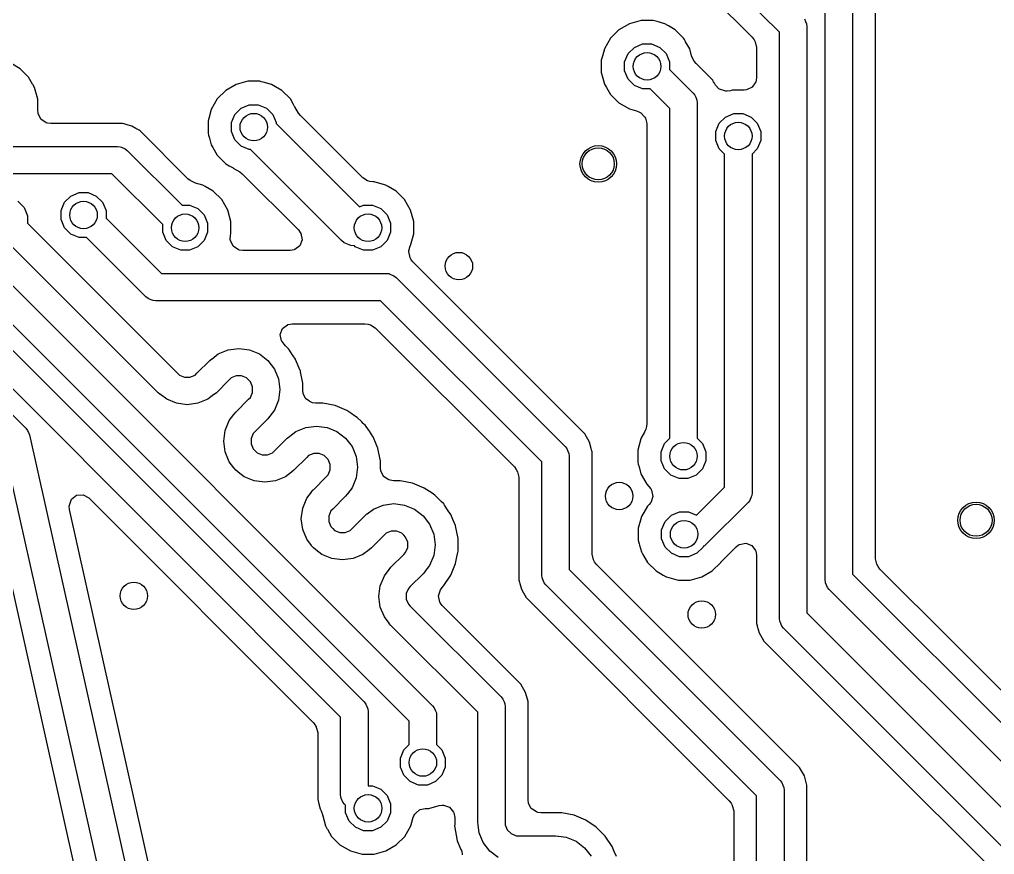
# Model space of a CAD drawing. Header units: inches. Extents: x 0.01 to 5.35, y 0.01 to 3.37.
# Drawn here: x 3.4773 to 3.8972, y 1.7705 to 2.13 of the extents above; entities that cross this region are included whole.
import ezdxf

# ---------------------------------------------------------------- set-up
doc = ezdxf.new("R2010")
doc.units = ezdxf.units.IN
doc.header["$MEASUREMENT"] = 0
doc.layers.add('BLACK', color=250, linetype='CONTINUOUS')

msp = doc.modelspace()

# ---------------------------------------------------------------- linework, layer by layer
at = {"layer": 'BLACK', "linetype": 'CONTINUOUS'}
for p, q in [((3.3034, 2.1863), (3.6552, 1.8345)), ((3.80457, 2.12456), (3.74897, 2.18016)), ((3.64512, 1.82788), (3.29677, 2.17622)), ((3.30312, 2.15874), (3.62567, 1.83619)), ((3.61559, 1.82957), (3.2965, 2.14866)), ((3.76797, 2.14721), (3.79278, 2.1224)), ((3.84593, 1.89778), (3.84593, 2.13724)), ((3.83606, 2.13516), (3.83606, 1.89127)), ((3.74495, 2.12956), (3.73994, 2.12822)), ((3.75014, 2.12956), (3.74495, 2.12956)), ((3.75188, 2.1291), (3.75014, 2.12956)), ((3.75014, 2.12956), (3.75014, 2.12956)), ((3.75515, 2.12822), (3.75188, 2.1291)), ((3.75188, 2.1291), (3.75188, 2.1291)), ((3.81538, 2.13029), (3.81584, 2.12919)), ((3.81584, 2.12919), (3.81626, 2.12816)), ((3.82425, 1.88882), (3.82425, 2.13272)), ((3.73544, 2.12563), (3.73178, 2.12196)), ((3.73994, 2.12822), (3.73544, 2.12563)), ((3.73544, 2.12563), (3.73544, 2.12563)), ((3.73544, 2.12563), (3.73544, 2.12563)), ((3.73994, 2.12822), (3.73994, 2.12822)), ((3.75652, 2.12743), (3.75515, 2.12822)), ((3.75675, 2.1273), (3.75652, 2.12743)), ((3.75964, 2.12563), (3.75675, 2.1273)), ((3.76331, 2.12196), (3.75964, 2.12563)), ((3.75964, 2.12563), (3.75964, 2.12563)), ((3.80457, 1.87209), (3.80457, 2.12456)), ((3.81626, 2.12816), (3.81638, 2.12701)), ((3.81638, 2.12701), (3.81638, 1.87453)), ((3.73178, 2.12196), (3.72918, 2.11746)), ((3.73178, 2.12196), (3.73178, 2.12196)), ((3.73178, 2.12196), (3.73178, 2.12196)), ((3.76365, 2.12137), (3.76331, 2.12196)), ((3.76331, 2.12196), (3.76331, 2.12196)), ((3.76395, 2.12086), (3.76365, 2.12137)), ((3.76417, 2.12048), (3.76395, 2.12086)), ((3.76591, 2.11746), (3.76417, 2.12048)), ((3.76417, 2.12048), (3.76417, 2.12048)), ((3.76417, 2.12048), (3.76417, 2.12048)), ((3.79278, 2.1224), (3.79361, 2.12129)), ((3.79361, 2.12129), (3.79411, 2.12038)), ((3.79411, 2.12038), (3.7947, 2.11804)), ((3.72918, 2.11746), (3.72832, 2.11425)), ((3.72918, 2.11746), (3.72918, 2.11746)), ((3.72918, 2.11746), (3.72918, 2.11746)), ((3.72918, 2.11746), (3.72918, 2.11746)), ((3.73936, 2.11533), (3.74208, 2.11804)), ((3.74208, 2.11804), (3.74562, 2.11951)), ((3.74562, 2.11951), (3.74946, 2.11951)), ((3.74946, 2.11951), (3.75301, 2.11804)), ((3.75301, 2.11804), (3.75573, 2.11533)), ((3.76674, 2.11434), (3.76591, 2.11746)), ((3.76591, 2.11746), (3.76591, 2.11746)), ((3.7947, 2.11804), (3.7947, 2.10514)), ((3.72832, 2.11425), (3.72784, 2.11245)), ((3.72784, 2.11245), (3.72784, 2.10726)), ((3.72832, 2.11425), (3.72832, 2.11425)), ((3.73789, 2.11178), (3.73936, 2.11533)), ((3.75573, 2.11533), (3.7572, 2.11178)), ((3.76723, 2.11316), (3.76674, 2.11434)), ((3.76785, 2.11208), (3.76723, 2.11316)), ((3.76863, 2.11107), (3.76785, 2.11208)), ((3.47756, 2.10884), (3.47352, 2.11117)), ((3.48123, 2.10517), (3.47756, 2.10884)), ((3.73789, 2.10794), (3.73789, 2.11178)), ((3.73936, 2.10439), (3.73789, 2.10794)), ((3.7572, 2.11178), (3.7572, 2.10856)), ((3.7572, 2.10856), (3.76742, 2.09833)), ((3.77586, 2.10384), (3.76863, 2.11107)), ((3.48235, 2.10323), (3.48123, 2.10517)), ((3.72784, 2.10726), (3.72824, 2.10577)), ((3.72824, 2.10577), (3.72918, 2.10225)), ((3.74208, 2.10167), (3.73936, 2.10439)), ((3.77587, 2.10384), (3.77586, 2.10384)), ((3.77587, 2.10383), (3.77587, 2.10383)), ((3.77587, 2.10383), (3.77587, 2.10383)), ((3.77587, 2.10383), (3.77587, 2.10384)), ((3.77621, 2.10323), (3.77587, 2.10383)), ((3.79451, 2.10376), (3.79435, 2.10323)), ((3.7947, 2.10514), (3.79451, 2.10376)), ((3.48297, 2.10215), (3.48235, 2.10323)), ((3.48303, 2.10206), (3.48297, 2.10215)), ((3.48381, 2.10071), (3.48303, 2.10206)), ((3.48383, 2.10068), (3.48381, 2.10071)), ((3.48517, 2.09567), (3.48383, 2.10068)), ((3.56609, 2.09947), (3.56242, 2.0958)), ((3.57058, 2.10206), (3.56609, 2.09947)), ((3.56609, 2.09947), (3.56609, 2.09947)), ((3.56609, 2.09947), (3.56609, 2.09947)), ((3.57559, 2.10341), (3.57058, 2.10206)), ((3.57058, 2.10206), (3.57058, 2.10206)), ((3.58078, 2.10341), (3.57559, 2.10341)), ((3.58144, 2.10323), (3.58078, 2.10341)), ((3.58078, 2.10341), (3.58078, 2.10341)), ((3.58225, 2.10301), (3.58144, 2.10323)), ((3.58579, 2.10206), (3.58225, 2.10301)), ((3.58759, 2.10102), (3.58579, 2.10206)), ((3.58579, 2.10206), (3.58579, 2.10206)), ((3.59029, 2.09947), (3.58759, 2.10102)), ((3.58759, 2.10102), (3.58759, 2.10102)), ((3.58759, 2.10102), (3.58759, 2.10102)), ((3.59396, 2.0958), (3.59029, 2.09947)), ((3.72918, 2.10225), (3.73009, 2.10068)), ((3.73009, 2.10068), (3.73009, 2.10068)), ((3.73009, 2.10068), (3.73178, 2.09776)), ((3.74562, 2.1002), (3.74208, 2.10167)), ((3.74885, 2.1002), (3.74562, 2.1002)), ((3.75734, 2.09171), (3.74885, 2.1002)), ((3.77645, 2.10282), (3.77621, 2.10323)), ((3.77659, 2.10258), (3.77645, 2.10282)), ((3.77703, 2.10182), (3.77659, 2.10258)), ((3.77852, 2.10022), (3.77703, 2.10182)), ((3.77881, 2.10003), (3.77852, 2.10022)), ((3.78143, 2.09919), (3.77881, 2.10003)), ((3.78342, 2.09934), (3.78204, 2.09917)), ((3.78426, 2.09956), (3.78342, 2.09934)), ((3.78859, 2.09956), (3.78426, 2.09956)), ((3.78426, 2.09956), (3.78426, 2.09956)), ((3.78426, 2.09956), (3.78426, 2.09956)), ((3.78932, 2.09962), (3.78859, 2.09956)), ((3.79039, 2.09978), (3.78932, 2.09962)), ((3.79286, 2.10092), (3.79039, 2.09978)), ((3.79435, 2.10323), (3.79286, 2.10092)), ((3.48517, 2.09136), (3.48517, 2.09567)), ((3.48517, 2.09567), (3.48517, 2.09567)), ((3.56242, 2.0958), (3.55983, 2.09131)), ((3.56242, 2.0958), (3.56242, 2.0958)), ((3.56242, 2.0958), (3.56242, 2.0958)), ((3.59533, 2.09342), (3.59396, 2.0958)), ((3.73178, 2.09776), (3.73178, 2.09776)), ((3.73178, 2.09776), (3.73178, 2.09776)), ((3.73178, 2.09776), (3.73544, 2.09409)), ((3.76742, 2.09833), (3.76816, 2.09743)), ((3.76816, 2.09743), (3.76852, 2.09657)), ((3.76852, 2.09657), (3.76904, 2.09531)), ((3.76904, 2.09531), (3.76915, 2.09415)), ((3.78204, 2.09917), (3.78143, 2.09919)), ((3.48522, 2.09064), (3.48517, 2.09136)), ((3.55983, 2.09131), (3.55879, 2.08743)), ((3.55983, 2.09131), (3.55983, 2.09131)), ((3.57001, 2.08917), (3.57272, 2.09188)), ((3.57272, 2.09188), (3.57627, 2.09335)), ((3.57627, 2.09335), (3.58011, 2.09335)), ((3.58011, 2.09335), (3.58366, 2.09188)), ((3.58366, 2.09188), (3.58637, 2.08917)), ((3.59579, 2.09263), (3.59533, 2.09342)), ((3.5959, 2.09247), (3.59579, 2.09263)), ((3.59748, 2.08973), (3.5959, 2.09247)), ((3.73544, 2.09409), (3.73994, 2.0915)), ((3.73994, 2.0915), (3.74307, 2.09066)), ((3.75734, 1.94973), (3.75734, 2.09171)), ((3.76915, 2.09415), (3.76915, 1.94973)), ((3.4853, 2.09016), (3.48522, 2.09064)), ((3.48538, 2.0896), (3.4853, 2.09016)), ((3.48539, 2.08955), (3.48538, 2.0896)), ((3.48652, 2.08708), (3.48539, 2.08955)), ((3.48884, 2.08559), (3.48652, 2.08708)), ((3.55865, 2.08692), (3.55848, 2.08629)), ((3.55879, 2.08743), (3.55865, 2.08692)), ((3.55879, 2.08743), (3.55879, 2.08743)), ((3.56854, 2.08562), (3.57001, 2.08917)), ((3.58637, 2.08917), (3.58784, 2.08562)), ((3.59825, 2.08872), (3.59748, 2.08973)), ((3.62515, 2.06182), (3.59825, 2.08872)), ((3.74307, 2.09066), (3.74424, 2.09017)), ((3.74424, 2.09017), (3.7448, 2.08985)), ((3.7448, 2.08985), (3.74665, 2.08796)), ((3.74665, 2.08796), (3.74688, 2.08753)), ((3.74688, 2.08753), (3.74748, 2.08519)), ((3.77867, 2.08533), (3.78138, 2.08804)), ((3.78138, 2.08804), (3.78493, 2.08951)), ((3.78493, 2.08951), (3.78877, 2.08951)), ((3.78877, 2.08951), (3.79232, 2.08804)), ((3.79232, 2.08804), (3.79503, 2.08533)), ((3.48937, 2.08544), (3.48884, 2.08559)), ((3.49075, 2.08524), (3.48937, 2.08544)), ((3.52164, 2.08524), (3.49075, 2.08524)), ((3.52232, 2.08506), (3.52164, 2.08524)), ((3.52164, 2.08524), (3.52164, 2.08524)), ((3.52164, 2.08524), (3.52164, 2.08524)), ((3.52405, 2.08459), (3.52232, 2.08506)), ((3.52232, 2.08506), (3.52232, 2.08506)), ((3.52565, 2.08416), (3.52405, 2.08459)), ((3.52745, 2.08313), (3.52565, 2.08416)), ((3.52882, 2.08233), (3.52745, 2.08313)), ((3.52745, 2.08313), (3.52745, 2.08313)), ((3.55848, 2.08629), (3.55848, 2.08111)), ((3.56854, 2.08178), (3.56854, 2.08562)), ((3.58784, 2.08562), (3.58784, 2.08518)), ((3.58784, 2.08518), (3.62371, 2.04932)), ((3.74748, 2.08519), (3.74748, 1.95604)), ((3.7772, 2.08178), (3.77867, 2.08533)), ((3.79503, 2.08533), (3.7965, 2.08178)), ((3.52925, 2.08209), (3.52882, 2.08233)), ((3.54986, 2.06148), (3.52925, 2.08209)), ((3.52925, 2.08209), (3.52925, 2.08209)), ((3.55848, 2.08111), (3.55872, 2.08022)), ((3.55872, 2.08022), (3.55906, 2.07897)), ((3.55906, 2.07897), (3.55983, 2.0761)), ((3.57001, 2.07823), (3.56854, 2.08178)), ((3.7772, 2.07794), (3.7772, 2.08178)), ((3.7965, 2.08178), (3.7965, 2.07794)), ((3.44216, 2.07538), (3.51956, 2.07538)), ((3.51956, 2.07538), (3.52072, 2.07526)), ((3.52072, 2.07526), (3.52128, 2.07503)), ((3.52128, 2.07503), (3.52285, 2.07438)), ((3.52285, 2.07438), (3.52374, 2.07365)), ((3.55983, 2.0761), (3.56024, 2.07538)), ((3.56024, 2.07538), (3.56054, 2.07486)), ((3.56054, 2.07486), (3.56242, 2.0716)), ((3.57272, 2.07552), (3.57001, 2.07823)), ((3.57627, 2.07405), (3.57272, 2.07552)), ((3.77867, 2.07439), (3.7772, 2.07794)), ((3.78094, 2.07211), (3.77867, 2.07439)), ((3.79503, 2.07439), (3.79276, 2.07211)), ((3.7965, 2.07794), (3.79503, 2.07439)), ((3.52374, 2.07365), (3.54734, 2.05005)), ((3.56242, 2.0716), (3.56609, 2.06793)), ((3.57671, 2.07405), (3.57627, 2.07405)), ((3.61593, 2.03483), (3.57671, 2.07405)), ((3.78094, 1.92867), (3.78094, 2.07211)), ((3.79276, 2.07211), (3.79276, 1.92622)), ((3.56609, 2.06793), (3.56757, 2.06708)), ((3.56757, 2.06708), (3.56926, 2.0661)), ((3.56926, 2.0661), (3.56929, 2.06607)), ((3.56929, 2.06607), (3.57216, 2.06441)), ((3.51712, 2.06357), (3.43972, 2.06357)), ((3.53899, 2.0417), (3.51712, 2.06357)), ((3.57216, 2.06441), (3.57317, 2.06364)), ((3.57317, 2.06364), (3.59741, 2.0394)), ((3.62723, 2.06059), (3.62515, 2.06182)), ((3.55086, 2.0607), (3.54986, 2.06148)), ((3.55087, 2.0607), (3.55086, 2.0607)), ((3.55194, 2.06008), (3.55087, 2.0607)), ((3.55087, 2.0607), (3.55087, 2.0607)), ((3.55087, 2.0607), (3.55087, 2.0607)), ((3.55087, 2.0607), (3.55087, 2.0607)), ((3.55312, 2.05959), (3.55194, 2.06008)), ((3.55625, 2.05876), (3.55312, 2.05959)), ((3.55733, 2.05813), (3.55625, 2.05876)), ((3.56074, 2.05616), (3.55733, 2.05813)), ((3.62822, 2.0603), (3.62723, 2.06059)), ((3.6296, 2.0601), (3.62822, 2.0603)), ((3.62998, 2.0601), (3.6296, 2.0601)), ((3.63248, 2.05943), (3.62998, 2.0601)), ((3.62998, 2.0601), (3.62998, 2.0601)), ((3.63499, 2.05876), (3.63248, 2.05943)), ((3.63522, 2.05862), (3.63499, 2.05876)), ((3.63607, 2.05813), (3.63522, 2.05862)), ((3.63948, 2.05616), (3.63607, 2.05813)), ((3.63607, 2.05813), (3.63607, 2.05813)), ((3.63607, 2.05813), (3.63607, 2.05813)), ((3.49672, 2.05132), (3.49944, 2.05403)), ((3.49944, 2.05403), (3.50298, 2.0555)), ((3.50298, 2.0555), (3.50682, 2.0555)), ((3.50682, 2.0555), (3.51037, 2.05403)), ((3.51037, 2.05403), (3.51309, 2.05132)), ((3.56441, 2.05249), (3.56074, 2.05616)), ((3.64315, 2.05249), (3.63948, 2.05616)), ((3.47661, 2.05177), (3.47933, 2.04905)), ((3.47933, 2.04905), (3.4808, 2.0455)), ((3.49525, 2.04777), (3.49672, 2.05132)), ((3.51309, 2.05132), (3.51456, 2.04777)), ((3.54734, 2.05005), (3.55056, 2.05005)), ((3.55056, 2.05005), (3.55411, 2.04858)), ((3.567, 2.048), (3.56441, 2.05249)), ((3.62371, 2.04932), (3.62546, 2.05005)), ((3.62546, 2.05005), (3.6293, 2.05005)), ((3.6293, 2.05005), (3.63285, 2.04858)), ((3.64574, 2.048), (3.64315, 2.05249)), ((3.4808, 2.0455), (3.4808, 2.04228)), ((3.49525, 2.04393), (3.49525, 2.04777)), ((3.51456, 2.04777), (3.51456, 2.04455)), ((3.55411, 2.04858), (3.55683, 2.04586)), ((3.55683, 2.04586), (3.5583, 2.04231)), ((3.56835, 2.04299), (3.567, 2.048)), ((3.63285, 2.04858), (3.63557, 2.04586)), ((3.63557, 2.04586), (3.63704, 2.04231)), ((3.64709, 2.04299), (3.64574, 2.048)), ((3.4808, 2.04228), (3.54537, 1.9777)), ((3.49672, 2.04038), (3.49525, 2.04393)), ((3.51456, 2.04455), (3.5384, 2.02071)), ((3.53899, 2.03847), (3.53899, 2.0417)), ((3.5583, 2.04231), (3.5583, 2.03847)), ((3.56835, 2.0378), (3.56835, 2.04299)), ((3.63704, 2.04231), (3.63704, 2.03847)), ((3.64709, 2.0378), (3.64709, 2.04299)), ((3.49944, 2.03766), (3.49672, 2.04038)), ((3.50298, 2.0362), (3.49944, 2.03766)), ((3.54046, 2.03493), (3.53899, 2.03847)), ((3.5583, 2.03847), (3.55683, 2.03493)), ((3.56807, 2.03524), (3.56819, 2.0372)), ((3.56819, 2.0372), (3.56835, 2.0378)), ((3.59741, 2.0394), (3.59824, 2.03829)), ((3.59824, 2.03829), (3.59845, 2.0379)), ((3.59845, 2.0379), (3.59904, 2.03521)), ((3.63704, 2.03847), (3.63557, 2.03493)), ((3.64574, 2.03279), (3.64709, 2.0378)), ((3.53702, 1.96935), (3.47244, 2.03393)), ((3.50621, 2.0362), (3.50298, 2.0362)), ((3.53177, 2.01063), (3.50621, 2.0362)), ((3.54317, 2.03221), (3.54046, 2.03493)), ((3.54672, 2.03074), (3.54317, 2.03221)), ((3.55411, 2.03221), (3.55056, 2.03074)), ((3.55683, 2.03493), (3.55411, 2.03221)), ((3.56812, 2.03491), (3.56807, 2.03524)), ((3.56926, 2.03241), (3.56812, 2.03491)), ((3.57157, 2.03092), (3.56926, 2.03241)), ((3.59808, 2.03263), (3.59587, 2.03098)), ((3.59904, 2.03521), (3.59808, 2.03263)), ((3.61712, 2.03385), (3.61593, 2.03483)), ((3.61996, 2.03267), (3.61712, 2.03385)), ((3.6215, 2.03252), (3.61996, 2.03267)), ((3.6216, 2.03252), (3.6215, 2.03252)), ((3.62191, 2.03221), (3.6216, 2.03252)), ((3.62546, 2.03074), (3.62191, 2.03221)), ((3.63285, 2.03221), (3.6293, 2.03074)), ((3.63557, 2.03493), (3.63285, 2.03221)), ((3.64495, 2.03043), (3.64559, 2.03252)), ((3.64559, 2.03252), (3.64574, 2.03279)), ((3.55056, 2.03074), (3.54672, 2.03074)), ((3.5721, 2.03077), (3.57157, 2.03092)), ((3.57347, 2.03057), (3.5721, 2.03077)), ((3.59388, 2.03057), (3.57347, 2.03057)), ((3.59559, 2.03088), (3.59388, 2.03057)), ((3.59587, 2.03098), (3.59559, 2.03088)), ((3.59587, 2.03098), (3.59587, 2.03098)), ((3.6293, 2.03074), (3.62546, 2.03074)), ((3.64492, 2.03008), (3.64495, 2.03043)), ((3.64551, 2.02739), (3.64492, 2.03008)), ((3.6458, 2.02685), (3.64551, 2.02739)), ((3.64664, 2.02574), (3.6458, 2.02685)), ((3.72073, 1.95165), (3.64664, 2.02574)), ((3.5384, 2.02071), (3.63528, 2.02071)), ((3.63528, 2.02071), (3.63643, 2.0206)), ((3.63643, 2.0206), (3.6368, 2.02044)), ((3.6368, 2.02044), (3.63856, 2.01971)), ((3.63856, 2.01971), (3.63945, 2.01898)), ((3.41719, 2.01683), (3.48, 1.95402)), ((3.63945, 2.01898), (3.71229, 1.94614)), ((3.53267, 2.00989), (3.53177, 2.01063)), ((3.53354, 2.00953), (3.53267, 2.00989)), ((3.5348, 2.00901), (3.53354, 2.00953)), ((3.53595, 2.0089), (3.5348, 2.00901)), ((3.63283, 2.0089), (3.53595, 2.0089)), ((3.7022, 1.93952), (3.63283, 2.0089)), ((3.59055, 1.99697), (3.59276, 1.99862)), ((3.59276, 1.99862), (3.59287, 1.99866)), ((3.59287, 1.99866), (3.59304, 1.99873)), ((3.59304, 1.99873), (3.59475, 1.99904)), ((3.59475, 1.99904), (3.62602, 1.99904)), ((3.62602, 1.99904), (3.6274, 1.99884)), ((3.6274, 1.99884), (3.62839, 1.99855)), ((3.62839, 1.99855), (3.63047, 1.99731)), ((3.58959, 1.9944), (3.59055, 1.99697)), ((3.59018, 1.99171), (3.58959, 1.9944)), ((3.63047, 1.99731), (3.69042, 1.93736)), ((3.59039, 1.99132), (3.59018, 1.99171)), ((3.59122, 1.99021), (3.59039, 1.99132)), ((3.59125, 1.99018), (3.59122, 1.99021)), ((3.59192, 1.98951), (3.59125, 1.99018)), ((3.56025, 1.98399), (3.56289, 1.98602)), ((3.56289, 1.98602), (3.56717, 1.98779)), ((3.56717, 1.98779), (3.57175, 1.98839)), ((3.57175, 1.98839), (3.57634, 1.98779)), ((3.57634, 1.98779), (3.58061, 1.98602)), ((3.58061, 1.98602), (3.58428, 1.9832)), ((3.59213, 1.9893), (3.59192, 1.98951)), ((3.59272, 1.98871), (3.59213, 1.9893)), ((3.59317, 1.98826), (3.59272, 1.98871)), ((3.59354, 1.9877), (3.59317, 1.98826)), ((3.59478, 1.98586), (3.59354, 1.9877)), ((3.55373, 1.9777), (3.55922, 1.9832)), ((3.55922, 1.9832), (3.56012, 1.98394)), ((3.56012, 1.98394), (3.56025, 1.98399)), ((3.56012, 1.98394), (3.56012, 1.98394)), ((3.58428, 1.9832), (3.58428, 1.9832)), ((3.58428, 1.9832), (3.5871, 1.97953)), ((3.59518, 1.98526), (3.59478, 1.98586)), ((3.59619, 1.98374), (3.59518, 1.98526)), ((3.59518, 1.98526), (3.59518, 1.98526)), ((3.59623, 1.98364), (3.59619, 1.98374)), ((3.59818, 1.97894), (3.59623, 1.98364)), ((3.54537, 1.9777), (3.5462, 1.97687)), ((3.55289, 1.97687), (3.55373, 1.9777)), ((3.5871, 1.97953), (3.58886, 1.97526)), ((3.59826, 1.97877), (3.59818, 1.97894)), ((3.59827, 1.97872), (3.59826, 1.97877)), ((3.59827, 1.97871), (3.59827, 1.97872)), ((3.59835, 1.97831), (3.59827, 1.97871)), ((3.59836, 1.97828), (3.59835, 1.97831)), ((3.59835, 1.97831), (3.59835, 1.97831)), ((3.59933, 1.97339), (3.59836, 1.97828)), ((3.5462, 1.97687), (3.54837, 1.97597)), ((3.54837, 1.97597), (3.55072, 1.97597)), ((3.55072, 1.97597), (3.55289, 1.97687)), ((3.56758, 1.97485), (3.56208, 1.96935)), ((3.56841, 1.97568), (3.56758, 1.97485)), ((3.56758, 1.97485), (3.56758, 1.97485)), ((3.57058, 1.97658), (3.56841, 1.97568)), ((3.57293, 1.97658), (3.57058, 1.97658)), ((3.5751, 1.97568), (3.57293, 1.97658)), ((3.57593, 1.97485), (3.5751, 1.97568)), ((3.57676, 1.97402), (3.57593, 1.97485)), ((3.57593, 1.97485), (3.57593, 1.97485)), ((3.57766, 1.97185), (3.57676, 1.97402)), ((3.58886, 1.97526), (3.58947, 1.97068)), ((3.59933, 1.97305), (3.59933, 1.97339)), ((3.53792, 1.96862), (3.53702, 1.96935)), ((3.53702, 1.96935), (3.53702, 1.96935)), ((3.56208, 1.96935), (3.56118, 1.96862)), ((3.57676, 1.96733), (3.57766, 1.9695)), ((3.57766, 1.9695), (3.57766, 1.97185)), ((3.58947, 1.97068), (3.58886, 1.96609)), ((3.59933, 1.97026), (3.59933, 1.97305)), ((3.59944, 1.96922), (3.59933, 1.97026)), ((3.59951, 1.96892), (3.59944, 1.96922)), ((3.53805, 1.96856), (3.53792, 1.96862)), ((3.54069, 1.96654), (3.53805, 1.96856)), ((3.54496, 1.96477), (3.54069, 1.96654)), ((3.55841, 1.96654), (3.55414, 1.96477)), ((3.56105, 1.96856), (3.55841, 1.96654)), ((3.56118, 1.96862), (3.56105, 1.96856)), ((3.57043, 1.961), (3.57593, 1.9665)), ((3.57593, 1.9665), (3.57676, 1.96733)), ((3.58886, 1.96609), (3.5871, 1.96182)), ((3.60059, 1.96676), (3.59951, 1.96892)), ((3.60063, 1.96671), (3.60059, 1.96676)), ((3.60222, 1.96569), (3.60063, 1.96671)), ((3.60063, 1.96671), (3.60063, 1.96671)), ((3.60228, 1.96562), (3.60222, 1.96569)), ((3.60236, 1.9656), (3.60228, 1.96562)), ((3.60295, 1.96522), (3.60236, 1.9656)), ((3.60354, 1.96505), (3.60295, 1.96522)), ((3.60475, 1.9649), (3.60354, 1.96505)), ((3.54955, 1.96416), (3.54496, 1.96477)), ((3.55414, 1.96477), (3.54955, 1.96416)), ((3.56969, 1.96011), (3.57043, 1.961)), ((3.57043, 1.961), (3.57043, 1.961)), ((3.57043, 1.961), (3.57043, 1.961)), ((3.5871, 1.96182), (3.58507, 1.95918)), ((3.60491, 1.96485), (3.60475, 1.9649)), ((3.60788, 1.96485), (3.60491, 1.96485)), ((3.6132, 1.96379), (3.60788, 1.96485)), ((3.60788, 1.96485), (3.60788, 1.96485)), ((3.61822, 1.96171), (3.6132, 1.96379)), ((3.6132, 1.96379), (3.6132, 1.96379)), ((3.6132, 1.96379), (3.6132, 1.96379)), ((3.61996, 1.96055), (3.61822, 1.96171)), ((3.61822, 1.96171), (3.61822, 1.96171)), ((3.61822, 1.96171), (3.61822, 1.96171)), ((3.56584, 1.95306), (3.56761, 1.95733)), ((3.56761, 1.95733), (3.56964, 1.95997)), ((3.56964, 1.95997), (3.56969, 1.96011)), ((3.56969, 1.96011), (3.56969, 1.96011)), ((3.58428, 1.95815), (3.57878, 1.95265)), ((3.58501, 1.95904), (3.58428, 1.95815)), ((3.58507, 1.95918), (3.58501, 1.95904)), ((3.62163, 1.95943), (3.61996, 1.96055)), ((3.62274, 1.95869), (3.62163, 1.95943)), ((3.62163, 1.95943), (3.62163, 1.95943)), ((3.62466, 1.95677), (3.62274, 1.95869)), ((3.62532, 1.95611), (3.62466, 1.95677)), ((3.48, 1.95402), (3.48074, 1.95312)), ((3.48074, 1.95312), (3.48093, 1.95265)), ((3.48093, 1.95265), (3.48123, 1.95223)), ((3.56524, 1.94847), (3.56584, 1.95306)), ((3.57878, 1.95265), (3.57795, 1.95182)), ((3.57878, 1.95265), (3.57878, 1.95265)), ((3.59366, 1.95059), (3.5963, 1.95261)), ((3.5963, 1.95261), (3.60057, 1.95438)), ((3.60057, 1.95438), (3.60516, 1.95499)), ((3.60516, 1.95499), (3.60975, 1.95438)), ((3.60975, 1.95438), (3.61402, 1.95261)), ((3.61402, 1.95261), (3.61769, 1.9498)), ((3.6255, 1.95593), (3.62532, 1.95611)), ((3.6261, 1.95533), (3.6255, 1.95593)), ((3.62658, 1.95485), (3.6261, 1.95533)), ((3.62663, 1.95477), (3.62658, 1.95485)), ((3.62658, 1.95485), (3.62658, 1.95485)), ((3.62728, 1.9538), (3.62663, 1.95477)), ((3.62797, 1.95278), (3.62728, 1.9538)), ((3.62951, 1.95047), (3.62797, 1.95278)), ((3.7465, 1.9524), (3.74488, 1.94959)), ((3.74699, 1.95358), (3.7465, 1.9524)), ((3.74731, 1.95477), (3.74699, 1.95358)), ((3.74748, 1.95604), (3.74731, 1.95477)), ((3.48123, 1.95223), (3.48159, 1.95113)), ((3.48159, 1.95113), (3.55472, 1.62395)), ((3.56584, 1.94389), (3.56524, 1.94847)), ((3.57795, 1.95182), (3.57705, 1.94965)), ((3.57705, 1.94965), (3.57705, 1.9473)), ((3.58713, 1.9443), (3.59263, 1.9498)), ((3.59263, 1.9498), (3.59353, 1.95053)), ((3.59353, 1.95053), (3.59366, 1.95059)), ((3.59353, 1.95053), (3.59353, 1.95053)), ((3.61769, 1.9498), (3.61769, 1.9498)), ((3.61769, 1.9498), (3.6205, 1.94613)), ((3.6296, 1.95033), (3.62951, 1.95047)), ((3.62951, 1.95047), (3.62951, 1.95047)), ((3.63088, 1.94725), (3.6296, 1.95033)), ((3.6296, 1.95033), (3.6296, 1.95033)), ((3.6296, 1.95033), (3.6296, 1.95033)), ((3.6296, 1.95033), (3.6296, 1.95033)), ((3.7228, 1.94805), (3.72073, 1.95165)), ((3.74487, 1.94952), (3.74354, 1.94458)), ((3.74488, 1.94959), (3.74487, 1.94952)), ((3.75506, 1.94746), (3.75734, 1.94973)), ((3.76915, 1.94973), (3.77143, 1.94746)), ((3.54319, 1.62141), (3.47044, 1.94688)), ((3.57705, 1.9473), (3.57795, 1.94513)), ((3.57795, 1.94513), (3.57878, 1.9443)), ((3.57878, 1.9443), (3.57961, 1.94347)), ((3.5863, 1.94347), (3.58713, 1.9443)), ((3.6205, 1.94613), (3.62227, 1.94186)), ((3.63149, 1.94578), (3.63088, 1.94725)), ((3.63159, 1.94554), (3.63149, 1.94578)), ((3.63167, 1.94536), (3.63159, 1.94554)), ((3.63274, 1.93999), (3.63167, 1.94536)), ((3.71229, 1.94614), (3.71302, 1.94525)), ((3.71302, 1.94525), (3.71345, 1.94421)), ((3.71345, 1.94421), (3.7139, 1.94312)), ((3.72355, 1.94526), (3.7228, 1.94805)), ((3.72383, 1.94421), (3.72355, 1.94526)), ((3.72383, 1.9442), (3.72383, 1.94421)), ((3.72384, 1.94419), (3.72383, 1.9442)), ((3.72387, 1.94408), (3.72384, 1.94419)), ((3.72388, 1.94404), (3.72387, 1.94408)), ((3.72388, 1.89975), (3.72388, 1.94404)), ((3.74354, 1.94458), (3.74354, 1.93939)), ((3.75359, 1.94391), (3.75506, 1.94746)), ((3.77143, 1.94746), (3.7729, 1.94391)), ((3.4619, 1.93987), (3.53215, 1.62558)), ((3.56761, 1.93961), (3.56584, 1.94389)), ((3.57961, 1.94347), (3.58178, 1.94257)), ((3.58178, 1.94257), (3.58413, 1.94257)), ((3.58413, 1.94257), (3.5863, 1.94347)), ((3.60098, 1.94145), (3.59548, 1.93595)), ((3.60181, 1.94228), (3.60098, 1.94145)), ((3.60098, 1.94145), (3.60098, 1.94145)), ((3.60399, 1.94318), (3.60181, 1.94228)), ((3.60633, 1.94318), (3.60399, 1.94318)), ((3.60851, 1.94228), (3.60633, 1.94318)), ((3.60934, 1.94145), (3.60851, 1.94228)), ((3.61017, 1.94061), (3.60934, 1.94145)), ((3.60934, 1.94145), (3.60934, 1.94145)), ((3.61107, 1.93844), (3.61017, 1.94061)), ((3.62227, 1.94186), (3.62288, 1.93727)), ((3.63274, 1.93685), (3.63274, 1.93999)), ((3.7139, 1.94312), (3.71402, 1.94197)), ((3.71402, 1.94197), (3.71402, 1.89323)), ((3.75359, 1.94007), (3.75359, 1.94391)), ((3.75506, 1.93652), (3.75359, 1.94007)), ((3.7729, 1.94007), (3.77143, 1.93652)), ((3.7729, 1.94391), (3.7729, 1.94007)), ((3.56964, 1.93698), (3.56761, 1.93961)), ((3.56969, 1.93684), (3.56964, 1.93698)), ((3.57043, 1.93595), (3.56969, 1.93684)), ((3.57132, 1.93521), (3.57043, 1.93595)), ((3.57043, 1.93595), (3.57043, 1.93595)), ((3.59548, 1.93595), (3.59459, 1.93521)), ((3.61017, 1.93392), (3.61107, 1.93609)), ((3.61107, 1.93609), (3.61107, 1.93844)), ((3.62288, 1.93727), (3.62227, 1.93268)), ((3.63285, 1.93581), (3.63274, 1.93685)), ((3.63291, 1.93551), (3.63285, 1.93581)), ((3.69042, 1.93736), (3.69125, 1.93625)), ((3.69125, 1.93625), (3.69175, 1.93534)), ((3.7022, 1.89079), (3.7022, 1.93952)), ((3.74354, 1.93939), (3.74378, 1.9385)), ((3.74378, 1.9385), (3.74409, 1.93736)), ((3.74409, 1.93736), (3.74489, 1.93438)), ((3.75778, 1.9338), (3.75506, 1.93652)), ((3.77143, 1.93652), (3.76872, 1.9338)), ((3.57146, 1.93515), (3.57132, 1.93521)), ((3.5741, 1.93313), (3.57146, 1.93515)), ((3.57837, 1.93136), (3.5741, 1.93313)), ((3.59181, 1.93313), (3.58754, 1.93136)), ((3.59445, 1.93515), (3.59181, 1.93313)), ((3.59459, 1.93521), (3.59445, 1.93515)), ((3.60384, 1.92759), (3.60934, 1.93309)), ((3.60934, 1.93309), (3.61017, 1.93392)), ((3.62227, 1.93268), (3.6205, 1.92841)), ((3.634, 1.93336), (3.63291, 1.93551)), ((3.63404, 1.9333), (3.634, 1.93336)), ((3.63636, 1.93181), (3.63404, 1.9333)), ((3.63404, 1.9333), (3.63404, 1.9333)), ((3.63695, 1.93164), (3.63636, 1.93181)), ((3.63832, 1.93144), (3.63695, 1.93164)), ((3.64128, 1.93144), (3.63832, 1.93144)), ((3.64661, 1.93038), (3.64128, 1.93144)), ((3.64128, 1.93144), (3.64128, 1.93144)), ((3.69175, 1.93534), (3.69234, 1.933)), ((3.69234, 1.933), (3.69234, 1.88871)), ((3.74489, 1.93438), (3.74506, 1.93407)), ((3.74506, 1.93407), (3.74748, 1.92989)), ((3.76133, 1.93233), (3.75778, 1.9338)), ((3.76517, 1.93233), (3.76133, 1.93233)), ((3.76872, 1.9338), (3.76517, 1.93233)), ((3.58296, 1.93076), (3.57837, 1.93136)), ((3.58754, 1.93136), (3.58296, 1.93076)), ((3.6031, 1.9267), (3.60383, 1.92759)), ((3.60383, 1.92759), (3.60384, 1.92759)), ((3.60384, 1.92759), (3.60384, 1.92759)), ((3.6205, 1.92841), (3.61848, 1.92577)), ((3.65163, 1.9283), (3.64661, 1.93038)), ((3.64661, 1.93038), (3.64661, 1.93038)), ((3.64661, 1.93038), (3.64661, 1.93038)), ((3.65494, 1.92609), (3.65163, 1.9283)), ((3.74748, 1.92989), (3.74748, 1.92989)), ((3.74748, 1.92989), (3.74836, 1.92901)), ((3.74836, 1.92901), (3.7492, 1.92789)), ((3.7492, 1.92789), (3.74949, 1.92735)), ((3.74949, 1.92735), (3.75008, 1.92467)), ((3.76887, 1.91659), (3.78094, 1.92867)), ((3.49878, 1.92091), (3.49973, 1.9235)), ((3.49973, 1.9235), (3.50192, 1.92516)), ((3.50192, 1.92516), (3.50466, 1.92537)), ((3.50466, 1.92537), (3.50474, 1.92535)), ((3.50474, 1.92535), (3.50716, 1.92405)), ((3.50716, 1.92405), (3.50718, 1.92403)), ((3.50718, 1.92403), (3.6038, 1.82741)), ((3.59925, 1.91965), (3.60102, 1.92392)), ((3.60102, 1.92392), (3.60304, 1.92656)), ((3.60304, 1.92656), (3.6031, 1.9267)), ((3.6031, 1.9267), (3.6031, 1.9267)), ((3.61769, 1.92474), (3.61219, 1.91924)), ((3.61842, 1.92564), (3.61769, 1.92474)), ((3.61848, 1.92577), (3.61842, 1.92564)), ((3.65615, 1.92529), (3.65494, 1.92609)), ((3.65494, 1.92609), (3.65494, 1.92609)), ((3.65494, 1.92609), (3.65494, 1.92609)), ((3.65807, 1.92337), (3.65615, 1.92529)), ((3.65615, 1.92529), (3.65615, 1.92529)), ((3.65615, 1.92529), (3.65615, 1.92529)), ((3.65892, 1.92252), (3.65807, 1.92337)), ((3.65807, 1.92337), (3.65807, 1.92337)), ((3.75007, 1.92459), (3.74931, 1.9223)), ((3.75008, 1.92467), (3.75007, 1.92459)), ((3.79244, 1.92457), (3.79176, 1.92294)), ((3.79264, 1.92507), (3.79244, 1.92457)), ((3.79276, 1.92622), (3.79264, 1.92507)), ((3.49875, 1.92047), (3.49878, 1.92089)), ((3.49886, 1.91909), (3.49875, 1.92047)), ((3.49878, 1.92089), (3.49878, 1.92091)), ((3.56286, 1.63278), (3.49886, 1.91909)), ((3.59865, 1.91507), (3.59925, 1.91965)), ((3.61219, 1.91924), (3.61136, 1.91841)), ((3.61219, 1.91924), (3.61219, 1.91924)), ((3.62707, 1.91718), (3.62971, 1.91921)), ((3.62971, 1.91921), (3.63398, 1.92098)), ((3.63398, 1.92098), (3.63857, 1.92158)), ((3.63857, 1.92158), (3.64315, 1.92098)), ((3.64315, 1.92098), (3.64743, 1.91921)), ((3.64743, 1.91921), (3.6511, 1.91639)), ((3.65999, 1.92144), (3.65892, 1.92252)), ((3.66013, 1.92123), (3.65999, 1.92144)), ((3.66036, 1.92089), (3.66013, 1.92123)), ((3.66196, 1.9185), (3.66036, 1.92089)), ((3.74773, 1.92047), (3.74513, 1.91598)), ((3.74849, 1.92123), (3.74773, 1.92047)), ((3.74773, 1.92047), (3.74773, 1.92047)), ((3.74773, 1.92047), (3.74773, 1.92047)), ((3.74914, 1.92205), (3.74849, 1.92123)), ((3.74931, 1.9223), (3.74914, 1.92205)), ((3.79103, 1.92204), (3.77318, 1.9042)), ((3.79176, 1.92294), (3.79103, 1.92204)), ((3.59925, 1.91048), (3.59865, 1.91507)), ((3.61136, 1.91841), (3.61046, 1.91624)), ((3.61046, 1.91624), (3.61046, 1.91389)), ((3.62054, 1.91089), (3.62604, 1.91639)), ((3.62604, 1.91639), (3.62693, 1.91713)), ((3.62604, 1.91639), (3.62604, 1.91639)), ((3.62604, 1.91639), (3.62604, 1.91639)), ((3.62693, 1.91713), (3.62694, 1.91713)), ((3.62694, 1.91713), (3.62707, 1.91718)), ((3.6511, 1.91639), (3.6511, 1.91639)), ((3.6511, 1.91639), (3.65391, 1.91272)), ((3.66301, 1.91693), (3.66196, 1.9185)), ((3.6639, 1.91478), (3.66301, 1.91693)), ((3.66301, 1.91693), (3.66301, 1.91693)), ((3.66499, 1.91213), (3.6639, 1.91478)), ((3.74513, 1.91598), (3.74471, 1.91439)), ((3.74513, 1.91598), (3.74513, 1.91598)), ((3.74513, 1.91598), (3.74513, 1.91598)), ((3.75531, 1.91384), (3.75803, 1.91656)), ((3.75803, 1.91656), (3.76157, 1.91803)), ((3.76157, 1.91803), (3.76542, 1.91803)), ((3.76542, 1.91803), (3.76887, 1.91659)), ((3.60102, 1.90621), (3.59925, 1.91048)), ((3.61046, 1.91389), (3.61136, 1.91172)), ((3.61136, 1.91172), (3.61219, 1.91089)), ((3.61219, 1.91089), (3.61302, 1.91006)), ((3.61971, 1.91006), (3.62054, 1.91089)), ((3.65391, 1.91272), (3.65568, 1.90845)), ((3.66508, 1.91196), (3.66499, 1.91213)), ((3.66615, 1.90658), (3.66508, 1.91196)), ((3.74471, 1.91439), (3.74379, 1.91097)), ((3.74379, 1.91097), (3.74379, 1.91097)), ((3.74379, 1.91097), (3.74379, 1.90578)), ((3.74471, 1.91439), (3.74471, 1.91439)), ((3.74471, 1.91439), (3.74471, 1.91439)), ((3.75384, 1.91029), (3.75531, 1.91384)), ((3.60304, 1.90357), (3.60102, 1.90621)), ((3.61302, 1.91006), (3.61519, 1.90916)), ((3.61519, 1.90916), (3.61754, 1.90916)), ((3.61754, 1.90916), (3.61971, 1.91006)), ((3.63439, 1.90804), (3.62889, 1.90254)), ((3.63522, 1.90887), (3.63439, 1.90804)), ((3.63439, 1.90804), (3.63439, 1.90804)), ((3.63739, 1.90977), (3.63522, 1.90887)), ((3.63974, 1.90977), (3.63739, 1.90977)), ((3.64191, 1.90887), (3.63974, 1.90977)), ((3.64274, 1.90804), (3.64191, 1.90887)), ((3.64357, 1.90721), (3.64274, 1.90804)), ((3.64274, 1.90804), (3.64274, 1.90804)), ((3.64447, 1.90504), (3.64357, 1.90721)), ((3.65568, 1.90845), (3.65628, 1.90386)), ((3.66615, 1.90115), (3.66615, 1.90658)), ((3.75384, 1.90645), (3.75384, 1.91029)), ((3.75531, 1.9029), (3.75384, 1.90645)), ((3.6031, 1.90343), (3.60304, 1.90357)), ((3.60384, 1.90254), (3.6031, 1.90343)), ((3.60473, 1.9018), (3.60384, 1.90254)), ((3.60384, 1.90254), (3.60384, 1.90254)), ((3.62889, 1.90254), (3.628, 1.9018)), ((3.64357, 1.90052), (3.64447, 1.90269)), ((3.64447, 1.90269), (3.64447, 1.90504)), ((3.65628, 1.90386), (3.65568, 1.89928)), ((3.74379, 1.90578), (3.74418, 1.90434)), ((3.74418, 1.90434), (3.74433, 1.90375)), ((3.74433, 1.90375), (3.74513, 1.90077)), ((3.75803, 1.90019), (3.75531, 1.9029)), ((3.77168, 1.9029), (3.76896, 1.90019)), ((3.77183, 1.90328), (3.77168, 1.9029)), ((3.77228, 1.90346), (3.77183, 1.90328)), ((3.77318, 1.9042), (3.77228, 1.90346)), ((3.7798, 1.89687), (3.78587, 1.90295)), ((3.78587, 1.90295), (3.78699, 1.90378)), ((3.78699, 1.90378), (3.78738, 1.90399)), ((3.78738, 1.90399), (3.79007, 1.90458)), ((3.79007, 1.90458), (3.79264, 1.90362)), ((3.79264, 1.90362), (3.79429, 1.90141)), ((3.60487, 1.90175), (3.60473, 1.9018)), ((3.6075, 1.89972), (3.60487, 1.90175)), ((3.61178, 1.89795), (3.6075, 1.89972)), ((3.61636, 1.89735), (3.61178, 1.89795)), ((3.62095, 1.89795), (3.61636, 1.89735)), ((3.62522, 1.89972), (3.62095, 1.89795)), ((3.62786, 1.90175), (3.62522, 1.89972)), ((3.628, 1.9018), (3.62786, 1.90175)), ((3.63724, 1.89419), (3.64274, 1.89969)), ((3.64274, 1.89969), (3.64357, 1.90052)), ((3.65568, 1.89928), (3.65391, 1.89501)), ((3.66509, 1.89582), (3.66567, 1.89874)), ((3.66567, 1.89874), (3.66592, 1.90001)), ((3.66592, 1.90001), (3.66615, 1.90115)), ((3.72448, 1.89741), (3.72388, 1.89975)), ((3.74513, 1.90077), (3.74574, 1.89971)), ((3.74574, 1.89971), (3.74618, 1.89895)), ((3.74618, 1.89895), (3.74773, 1.89627)), ((3.76157, 1.89872), (3.75803, 1.90019)), ((3.76542, 1.89872), (3.76157, 1.89872)), ((3.76896, 1.90019), (3.76542, 1.89872)), ((3.79429, 1.90141), (3.7944, 1.90113)), ((3.7944, 1.90113), (3.7947, 1.89942)), ((3.7947, 1.89942), (3.7947, 1.87001)), ((3.84652, 1.89545), (3.84593, 1.89778)), ((3.63651, 1.89329), (3.63724, 1.89419)), ((3.63724, 1.89419), (3.63724, 1.89419)), ((3.63724, 1.89419), (3.63724, 1.89419)), ((3.65391, 1.89501), (3.65189, 1.89237)), ((3.66301, 1.8908), (3.66509, 1.89582)), ((3.72497, 1.8965), (3.72448, 1.89741)), ((3.7258, 1.89539), (3.72497, 1.8965)), ((3.81325, 1.80795), (3.7258, 1.89539)), ((3.74773, 1.89627), (3.7514, 1.8926)), ((3.77559, 1.8926), (3.77926, 1.89627)), ((3.77926, 1.89627), (3.77933, 1.89634)), ((3.77926, 1.89627), (3.77926, 1.89627)), ((3.77933, 1.89634), (3.77942, 1.89645)), ((3.77942, 1.89645), (3.77958, 1.89664)), ((3.77958, 1.89664), (3.7798, 1.89687)), ((3.84702, 1.89454), (3.84652, 1.89545)), ((3.84785, 1.89342), (3.84702, 1.89454)), ((3.63266, 1.88624), (3.63443, 1.89052)), ((3.63443, 1.89052), (3.63645, 1.89316)), ((3.63645, 1.89316), (3.63651, 1.89329)), ((3.63651, 1.89329), (3.63651, 1.89329)), ((3.6511, 1.89134), (3.64559, 1.88584)), ((3.65183, 1.89223), (3.6511, 1.89134)), ((3.65189, 1.89237), (3.65183, 1.89223)), ((3.65999, 1.88628), (3.66301, 1.8908)), ((3.70232, 1.88964), (3.7022, 1.89079)), ((3.70261, 1.88893), (3.70232, 1.88964)), ((3.71402, 1.89323), (3.80481, 1.80244)), ((3.7514, 1.8926), (3.75452, 1.8908)), ((3.75452, 1.8908), (3.75579, 1.89006)), ((3.75579, 1.89006), (3.75589, 1.89001)), ((3.75589, 1.89001), (3.7609, 1.88867)), ((3.76609, 1.88867), (3.7711, 1.89001)), ((3.7711, 1.89001), (3.77559, 1.8926)), ((3.83606, 1.89127), (3.92119, 1.80614)), ((3.8791, 1.86217), (3.84785, 1.89342)), ((3.63205, 1.88166), (3.63266, 1.88624)), ((3.64559, 1.88584), (3.64476, 1.885)), ((3.64559, 1.88584), (3.64559, 1.88584)), ((3.65866, 1.88447), (3.65978, 1.88602)), ((3.65978, 1.88602), (3.65996, 1.88625)), ((3.65996, 1.88625), (3.65999, 1.88628)), ((3.65999, 1.88628), (3.65999, 1.88628)), ((3.69234, 1.88871), (3.69259, 1.88778)), ((3.69259, 1.88778), (3.69276, 1.88715)), ((3.69276, 1.88715), (3.69342, 1.8847)), ((3.7032, 1.88751), (3.70261, 1.88893)), ((3.70393, 1.88661), (3.7032, 1.88751)), ((3.79472, 1.79582), (3.70393, 1.88661)), ((3.7609, 1.88867), (3.7609, 1.88867)), ((3.7609, 1.88867), (3.76609, 1.88867)), ((3.76609, 1.88867), (3.76609, 1.88867)), ((3.82437, 1.88767), (3.82425, 1.88882)), ((3.82443, 1.88751), (3.82437, 1.88767)), ((3.82525, 1.88554), (3.82443, 1.88751)), ((3.82598, 1.88464), (3.82525, 1.88554)), ((3.63266, 1.87707), (3.63205, 1.88166)), ((3.64476, 1.885), (3.64386, 1.88283)), ((3.64386, 1.88283), (3.64386, 1.88048)), ((3.65769, 1.88189), (3.65863, 1.8844)), ((3.65827, 1.8792), (3.65769, 1.88189)), ((3.65862, 1.88441), (3.65865, 1.88446)), ((3.65863, 1.8844), (3.65862, 1.88441)), ((3.65865, 1.88446), (3.65865, 1.88447)), ((3.65865, 1.88447), (3.65866, 1.88447)), ((3.69342, 1.8847), (3.69427, 1.88323)), ((3.69427, 1.88323), (3.69549, 1.88111)), ((3.69549, 1.88111), (3.69549, 1.88111)), ((3.69549, 1.88111), (3.78294, 1.79366)), ((3.91456, 1.79606), (3.82598, 1.88464)), ((3.63443, 1.8728), (3.63266, 1.87707)), ((3.64386, 1.88048), (3.64476, 1.87831)), ((3.64476, 1.87831), (3.64559, 1.87748)), ((3.64559, 1.87748), (3.64559, 1.87748)), ((3.64559, 1.87748), (3.68473, 1.83835)), ((3.65841, 1.87895), (3.65827, 1.8792)), ((3.65848, 1.87882), (3.65841, 1.87895)), ((3.65931, 1.87771), (3.65848, 1.87882)), ((3.69317, 1.84386), (3.65931, 1.87771)), ((3.63645, 1.87016), (3.63443, 1.8728)), ((3.81638, 1.87453), (3.90938, 1.78154)), ((3.63651, 1.87003), (3.63645, 1.87016)), ((3.63724, 1.86913), (3.63651, 1.87003)), ((3.67465, 1.83173), (3.63724, 1.86913)), ((3.7947, 1.87001), (3.7947, 1.87001)), ((3.7947, 1.87001), (3.7947, 1.87001)), ((3.7947, 1.87001), (3.7947, 1.87001)), ((3.7947, 1.87001), (3.79494, 1.86913)), ((3.79494, 1.86913), (3.79502, 1.86882)), ((3.79502, 1.86882), (3.79578, 1.866)), ((3.80468, 1.87093), (3.80457, 1.87209)), ((3.80481, 1.87062), (3.80468, 1.87093)), ((3.80556, 1.86881), (3.80481, 1.87062)), ((3.8063, 1.86791), (3.80556, 1.86881)), ((3.79578, 1.866), (3.79642, 1.8649)), ((3.79642, 1.8649), (3.79786, 1.8624)), ((3.90275, 1.77145), (3.8063, 1.86791)), ((3.79786, 1.8624), (3.84767, 1.81259)), ((3.90771, 1.83356), (3.8791, 1.86217)), ((3.69524, 1.84026), (3.69317, 1.84386)), ((3.69628, 1.83641), (3.69524, 1.84026)), ((3.62567, 1.83619), (3.62641, 1.83529)), ((3.62641, 1.83529), (3.62685, 1.83423)), ((3.68473, 1.83835), (3.68546, 1.83746)), ((3.68546, 1.83746), (3.68599, 1.83619)), ((3.68599, 1.83619), (3.68634, 1.83533)), ((3.68634, 1.83533), (3.68646, 1.83417)), ((3.69632, 1.83625), (3.69628, 1.83641)), ((3.69632, 1.79385), (3.69632, 1.83625)), ((3.69632, 1.83625), (3.69632, 1.83625)), ((3.62685, 1.83423), (3.62729, 1.83316)), ((3.62729, 1.83316), (3.6274, 1.83201)), ((3.6274, 1.83201), (3.6274, 1.80005)), ((3.6552, 1.8345), (3.65593, 1.8336)), ((3.65593, 1.8336), (3.65635, 1.83259)), ((3.65635, 1.83259), (3.65682, 1.83148)), ((3.65682, 1.83148), (3.65693, 1.83032)), ((3.67465, 1.80003), (3.67465, 1.83173)), ((3.68646, 1.83417), (3.68646, 1.80003)), ((3.6038, 1.82741), (3.60463, 1.82629)), ((3.61559, 1.7963), (3.61559, 1.82957)), ((3.64512, 1.81783), (3.64512, 1.82788)), ((3.65693, 1.83032), (3.65693, 1.81783)), ((3.60463, 1.82629), (3.60482, 1.82595)), ((3.60482, 1.82595), (3.60506, 1.82552)), ((3.60506, 1.82552), (3.60513, 1.82539)), ((3.60513, 1.82539), (3.60573, 1.82305)), ((3.60573, 1.82305), (3.60573, 1.79422)), ((3.64137, 1.812), (3.64284, 1.81555)), ((3.64284, 1.81555), (3.64512, 1.81783)), ((3.65693, 1.81783), (3.65921, 1.81555)), ((3.65921, 1.81555), (3.66068, 1.812)), ((3.64137, 1.80816), (3.64137, 1.812)), ((3.66068, 1.812), (3.66068, 1.80816)), ((3.84767, 1.81259), (3.89725, 1.76301)), ((3.64284, 1.80461), (3.64137, 1.80816)), ((3.66068, 1.80816), (3.65921, 1.80461)), ((3.81532, 1.80435), (3.81325, 1.80795)), ((3.64556, 1.8019), (3.64284, 1.80461)), ((3.6491, 1.80043), (3.64556, 1.8019)), ((3.65649, 1.8019), (3.65294, 1.80043)), ((3.65921, 1.80461), (3.65649, 1.8019)), ((3.80481, 1.80244), (3.80554, 1.80155)), ((3.80554, 1.80155), (3.80604, 1.80034)), ((3.81595, 1.80202), (3.81532, 1.80435)), ((3.8164, 1.80034), (3.81595, 1.80202)), ((3.6274, 1.80005), (3.62932, 1.80005)), ((3.62932, 1.80005), (3.63287, 1.79858)), ((3.63287, 1.79858), (3.63559, 1.79586)), ((3.65294, 1.80043), (3.6491, 1.80043)), ((3.67465, 1.78449), (3.67465, 1.80003)), ((3.68646, 1.80003), (3.68646, 1.78449)), ((3.80604, 1.80034), (3.80642, 1.79942)), ((3.80642, 1.79942), (3.80654, 1.79827)), ((3.80654, 1.79827), (3.80654, 1.63882)), ((3.8164, 1.64818), (3.8164, 1.80034)), ((3.8164, 1.80034), (3.8164, 1.80034)), ((3.8164, 1.80034), (3.8164, 1.80034)), ((3.60573, 1.79422), (3.60623, 1.79234)), ((3.6157, 1.79515), (3.61559, 1.7963)), ((3.61585, 1.79478), (3.6157, 1.79515)), ((3.61659, 1.79302), (3.61585, 1.79478)), ((3.61732, 1.79212), (3.61659, 1.79302)), ((3.63559, 1.79586), (3.63705, 1.79231)), ((3.69643, 1.79281), (3.69632, 1.79385)), ((3.6965, 1.79252), (3.69643, 1.79281)), ((3.78294, 1.79366), (3.78377, 1.79255)), ((3.79472, 1.63882), (3.79472, 1.79582)), ((3.60623, 1.79234), (3.60623, 1.79234)), ((3.60623, 1.79234), (3.6068, 1.79021)), ((3.6068, 1.79021), (3.6068, 1.79021)), ((3.6068, 1.79021), (3.60682, 1.79018)), ((3.60682, 1.79018), (3.60722, 1.78931)), ((3.60722, 1.78931), (3.60751, 1.78844)), ((3.61775, 1.7917), (3.61732, 1.79212)), ((3.61775, 1.78847), (3.61775, 1.7917)), ((3.63705, 1.79231), (3.63705, 1.78847)), ((3.64815, 1.78846), (3.64955, 1.78973)), ((3.64955, 1.78973), (3.64986, 1.78988)), ((3.64955, 1.78973), (3.64955, 1.78973)), ((3.64986, 1.78988), (3.65199, 1.79037)), ((3.65199, 1.79037), (3.65362, 1.79037)), ((3.65362, 1.79037), (3.65796, 1.79154)), ((3.65362, 1.79037), (3.65362, 1.79037)), ((3.65796, 1.79154), (3.65934, 1.7917)), ((3.65934, 1.7917), (3.65989, 1.79169)), ((3.65989, 1.79169), (3.66251, 1.79085)), ((3.66251, 1.79085), (3.66426, 1.78873)), ((3.66426, 1.78873), (3.66426, 1.78873)), ((3.66426, 1.78873), (3.66439, 1.78842)), ((3.69758, 1.79036), (3.6965, 1.79252)), ((3.69762, 1.7903), (3.69758, 1.79036)), ((3.69994, 1.78882), (3.69762, 1.7903)), ((3.70053, 1.78864), (3.69994, 1.78882)), ((3.7019, 1.78844), (3.70053, 1.78864)), ((3.78377, 1.79255), (3.78422, 1.79172)), ((3.78422, 1.79172), (3.78426, 1.79164)), ((3.78426, 1.79164), (3.78486, 1.7893)), ((3.78486, 1.7893), (3.78486, 1.63785)), ((3.60751, 1.78844), (3.60752, 1.78841)), ((3.60752, 1.78841), (3.60762, 1.7881)), ((3.60762, 1.7881), (3.60787, 1.78714)), ((3.60787, 1.78714), (3.60787, 1.78714)), ((3.60787, 1.78714), (3.60904, 1.78279)), ((3.61922, 1.78493), (3.61775, 1.78847)), ((3.62193, 1.78221), (3.61922, 1.78493)), ((3.63559, 1.78493), (3.63287, 1.78221)), ((3.63705, 1.78847), (3.63559, 1.78493)), ((3.64619, 1.78439), (3.64664, 1.78608)), ((3.64664, 1.78608), (3.64669, 1.78615)), ((3.64669, 1.78623), (3.64719, 1.78735)), ((3.64669, 1.78615), (3.64669, 1.78623)), ((3.64719, 1.78735), (3.64721, 1.78739)), ((3.64721, 1.78739), (3.64751, 1.78788)), ((3.64751, 1.78788), (3.64803, 1.78835)), ((3.64803, 1.78835), (3.64808, 1.78843)), ((3.64808, 1.78843), (3.64815, 1.78846)), ((3.66439, 1.78842), (3.66478, 1.7865)), ((3.66478, 1.7865), (3.66478, 1.78352)), ((3.67476, 1.78334), (3.67465, 1.78449)), ((3.68646, 1.78449), (3.68646, 1.78331)), ((3.71019, 1.78844), (3.7019, 1.78844)), ((3.71083, 1.78844), (3.71019, 1.78844)), ((3.71615, 1.78739), (3.71083, 1.78844)), ((3.71083, 1.78844), (3.71083, 1.78844)), ((3.71083, 1.78844), (3.71083, 1.78844)), ((3.71616, 1.78738), (3.71615, 1.78739)), ((3.71615, 1.78739), (3.71615, 1.78739)), ((3.71615, 1.78739), (3.71615, 1.78739)), ((3.71615, 1.78739), (3.71615, 1.78739)), ((3.72117, 1.78531), (3.71616, 1.78738)), ((3.71616, 1.78738), (3.71616, 1.78738)), ((3.72569, 1.78229), (3.72117, 1.78531)), ((3.72117, 1.78531), (3.72117, 1.78531)), ((3.72117, 1.78531), (3.72117, 1.78531)), ((3.72117, 1.78531), (3.72117, 1.78531)), ((3.72117, 1.78531), (3.72117, 1.78531)), ((3.60904, 1.78279), (3.60968, 1.78168)), ((3.60968, 1.78168), (3.60987, 1.78135)), ((3.60987, 1.78135), (3.61163, 1.77829)), ((3.62548, 1.78074), (3.62193, 1.78221)), ((3.62932, 1.78074), (3.62548, 1.78074)), ((3.63287, 1.78221), (3.62932, 1.78074)), ((3.64317, 1.77829), (3.64576, 1.78279)), ((3.64576, 1.78279), (3.64619, 1.78439)), ((3.66478, 1.78352), (3.66458, 1.78283)), ((3.66458, 1.78283), (3.66458, 1.78279)), ((3.66458, 1.78279), (3.66584, 1.77644)), ((3.67482, 1.7832), (3.67476, 1.78334)), ((3.67525, 1.7799), (3.67482, 1.7832)), ((3.68646, 1.78331), (3.68736, 1.78114)), ((3.68736, 1.78114), (3.68902, 1.77948)), ((3.72953, 1.77845), (3.72569, 1.78229)), ((3.72569, 1.78229), (3.72569, 1.78229)), ((3.72569, 1.78229), (3.72569, 1.78229)), ((3.61163, 1.77829), (3.61163, 1.77829)), ((3.61163, 1.77829), (3.61163, 1.77829)), ((3.61163, 1.77829), (3.6153, 1.77463)), ((3.6395, 1.77463), (3.64317, 1.77829)), ((3.66584, 1.77644), (3.66584, 1.77644)), ((3.66584, 1.77644), (3.66584, 1.77644)), ((3.66584, 1.77644), (3.6674, 1.77268)), ((3.67702, 1.77563), (3.67525, 1.7799)), ((3.68902, 1.77948), (3.69119, 1.77858)), ((3.69119, 1.77858), (3.69236, 1.77858)), ((3.69236, 1.77858), (3.70811, 1.77858)), ((3.70811, 1.77858), (3.70926, 1.77847)), ((3.70926, 1.77847), (3.7094, 1.77841)), ((3.7094, 1.77841), (3.7127, 1.77798)), ((3.7127, 1.77798), (3.71697, 1.77621)), ((3.71697, 1.77621), (3.72064, 1.77339)), ((3.73255, 1.77393), (3.72953, 1.77845)), ((3.72953, 1.77845), (3.72953, 1.77845)), ((3.72953, 1.77845), (3.72953, 1.77845)), ((3.6153, 1.77463), (3.6198, 1.77203)), ((3.6198, 1.77203), (3.62481, 1.77069)), ((3.63, 1.77069), (3.63501, 1.77203)), ((3.63501, 1.77203), (3.6395, 1.77463)), ((3.6674, 1.77268), (3.66759, 1.77222)), ((3.66759, 1.77222), (3.66794, 1.77088)), ((3.67983, 1.77196), (3.67702, 1.77563)), ((3.6835, 1.76915), (3.67983, 1.77196)), ((3.72064, 1.77339), (3.72345, 1.76972)), ((3.73342, 1.77183), (3.73255, 1.77393)), ((3.73255, 1.77393), (3.73255, 1.77393)), ((3.73434, 1.7696), (3.73342, 1.77183)), ((3.62481, 1.77069), (3.62481, 1.77069)), ((3.62481, 1.77069), (3.63, 1.77069)), ((3.63, 1.77069), (3.63, 1.77069)), ((3.66794, 1.77088), (3.66799, 1.77033))]:
    msp.add_line(p, q, dxfattribs=at)
at = {"layer": 'BLACK'}
for centre, radius in [((3.74754, 2.10986), 0.00591), ((3.57819, 2.0837), 0.00591), ((3.78685, 2.07986), 0.00591), ((3.72654, 2.06786), 0.00787), ((3.5049, 2.04585), 0.00591), ((3.54864, 2.04039), 0.00591), ((3.62738, 2.04039), 0.00591), ((3.66654, 2.02386), 0.00591), ((3.76325, 1.94199), 0.00591), ((3.73554, 1.92486), 0.00591), ((3.88921, 1.91441), 0.00787), ((3.7635, 1.90837), 0.00591), ((3.52654, 1.88186), 0.00591), ((3.7711, 1.87386), 0.00591), ((3.65102, 1.81008), 0.00591), ((3.6274, 1.79039), 0.00591)]:
    msp.add_circle(centre, radius, dxfattribs=at)
at = {"layer": 'WHITE'}
for centre, radius in [((3.74754, 2.10986), 0.00591), ((3.57819, 2.0837), 0.00591), ((3.78685, 2.07986), 0.00591), ((3.72654, 2.06786), 0.00689), ((3.5049, 2.04585), 0.00591), ((3.54864, 2.04039), 0.00591), ((3.62738, 2.04039), 0.00591), ((3.66654, 2.02386), 0.00591), ((3.76325, 1.94199), 0.00591), ((3.73554, 1.92486), 0.00591), ((3.88921, 1.91441), 0.00689), ((3.7635, 1.90837), 0.00591), ((3.52654, 1.88186), 0.00591), ((3.7711, 1.87386), 0.00591), ((3.65102, 1.81008), 0.00591), ((3.6274, 1.79039), 0.00591)]:
    msp.add_circle(centre, radius, dxfattribs=at)

doc.saveas('drawing.dxf')
